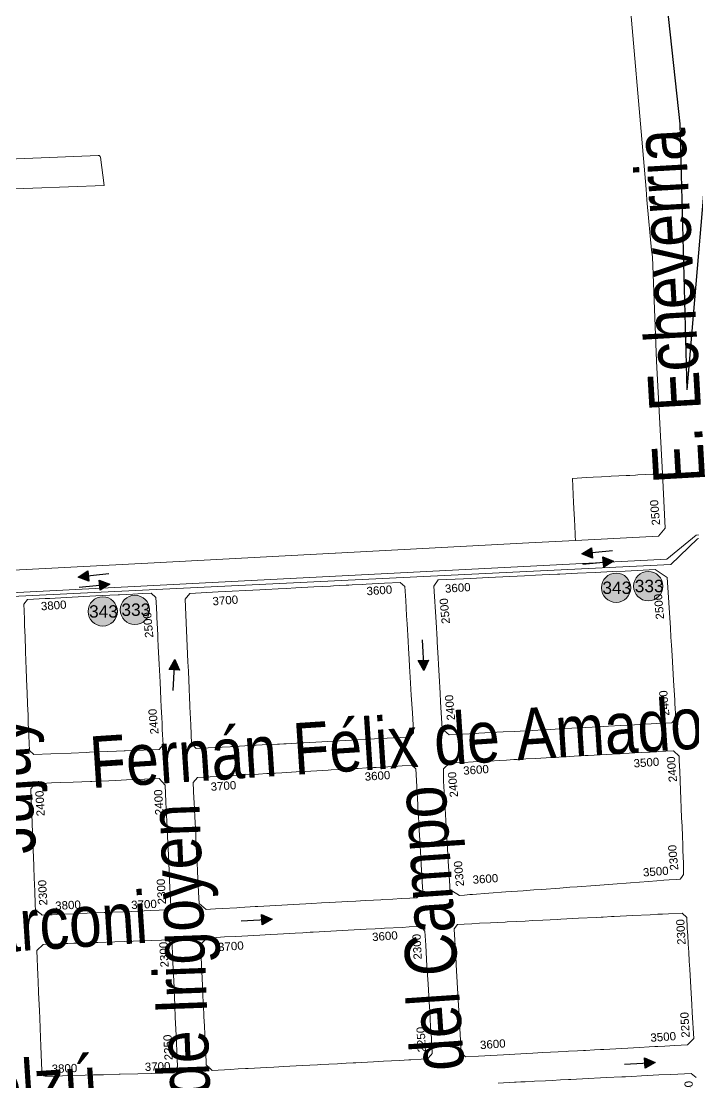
# Model space of a CAD drawing. Header units: millimetres. Extents: x 11558 to 23675, y 49449 to 61482.
# Drawn here: x 17135 to 17461, y 56063 to 56577 of the extents above; entities that cross this region are included whole.
import ezdxf

# ---------------------------------------------------------------- set-up
doc = ezdxf.new("R2010")
doc.units = ezdxf.units.MM
for name, color, linetype in [('0. autopistas', 254, 'Continuous'), ('0. plano base - nombres calles', 22, 'Continuous'), ('0. Plano Base - PLANO', 254, 'Continuous'), ('0. Plano base - sentido calles', 253, 'Continuous'), ('7. puesta en valor CC la lucila', 212, 'Continuous'), ('Linea 343 IDA', 55, 'Continuous'), ('Linea 343 REGRESO', 125, 'Continuous'), ('numeración', 7, 'Continuous')]:
    doc.layers.add(name, color=color, linetype=linetype)
doc.layers.add('Linea 707 - ex333 -', color=7, linetype='Continuous', true_color=0x616161)
doc.layers.get('7. puesta en valor CC la lucila').off()
doc.styles.get("Standard").update_dxf_attribs({"font": 'arial.ttf'})

# ---------------------------------------------------------------- blocks, each defined once
blk = doc.blocks.new('MANZANAS')
at = {"layer": '0. Plano Base - PLANO', "color": 0, "linetype": 'Continuous', "lineweight": 5}
for points in [[(5636592.29, 6179381.25), (5636648.57, 6179246.05), (5636586.03, 6179358.79), (5636553.76, 6179407.33), (5636493.02, 6179489.72), (5636298.76, 6179731.86), (5636298.77, 6179735.86), (5636299.77, 6179736.86), (5636387.81, 6179783.78), (5636389.82, 6179784.77), (5636391.81, 6179783.77), (5636596.28, 6179536.32), (5636660.31, 6179455), (5636691.53, 6179408.48), (5636758.73, 6179300.5), (5636689.73, 6179387.61)], [(5636526.9, 6179416.17), (5636586.08, 6179323), (5636588.81, 6179318.7), (5636589.82, 6179317.12), (5636601.95, 6179298.02), (5636603.94, 6179295.43), (5636628.96, 6179251.45), (5636656.62, 6179204.4), (5636655.68, 6179203.85), (5636646.27, 6179198.32), (5636645.41, 6179197.82), (5636642.93, 6179196.36), (5636641.45, 6179195.49), (5636638.42, 6179193.71), (5636635.23, 6179191.83), (5636634.62, 6179191.47), (5636631.15, 6179189.43), (5636627.6, 6179187.35), (5636624.83, 6179185.72), (5636618.95, 6179182.26), (5636624.89, 6179172.14), (5636627.77, 6179167.22), (5636629, 6179165.13), (5636632.59, 6179159), (5636633.08, 6179158.17), (5636634.21, 6179156.25), (5636614.61, 6179144.72), (5636614.57, 6179144.79), (5636533.82, 6179097.21), (5636533.73, 6179097.15), (5636457.9, 6179052.55), (5636396.28, 6179016.31)], [(5636722.12, 6178905.72), (5636728.9, 6178909.69), (5636729.63, 6178910.12), (5636731.59, 6178911.26), (5636733.37, 6178912.3), (5636736.55, 6178914.16), (5636737.38, 6178914.65), (5636741.97, 6178917.33), (5636744.75, 6178918.96), (5636748.24, 6178921), (5636751.5, 6178922.91), (5636752.5, 6178923.5), (5636759.87, 6178927.81), (5636764.92, 6178930.76), (5636767.35, 6178932.18), (5636773.96, 6178936.05), (5636774.76, 6178936.52), (5636775.44, 6178936.91), (5636778.15, 6178938.5), (5636782.08, 6178940.8), (5636789.46, 6178945.11), (5636794.49, 6178948.05), (5636797.29, 6178949.69), (5636802.98, 6178953.02), (5636805.97, 6178952.33)]]:
    blk.add_lwpolyline(points, dxfattribs=at)
blk.add_lwpolyline([(5636291.94, 6179169.34), (5636352.18, 6179203.57), (5636344.28, 6179214.85, 0.387828), (5636342.97, 6179215.15), (5636198.58, 6179132.51)], format="xyb", dxfattribs=at)
for points in [[(5636668.94, 6179176.68), (5636634.21, 6179156.25), (5636633.08, 6179158.17), (5636632.59, 6179159), (5636629, 6179165.13), (5636627.77, 6179167.22), (5636624.89, 6179172.14), (5636618.95, 6179182.26), (5636624.83, 6179185.72), (5636627.6, 6179187.35), (5636631.15, 6179189.43), (5636634.62, 6179191.47), (5636635.23, 6179191.83), (5636638.42, 6179193.71), (5636641.45, 6179195.49), (5636642.93, 6179196.36), (5636645.41, 6179197.82), (5636646.27, 6179198.32), (5636655.68, 6179203.85), (5636656.62, 6179204.4), (5636670.06, 6179181.54)], [(5636628.16, 6179047.35), (5636623.22, 6179044.43), (5636618.92, 6179045.48), (5636612.22, 6179056.74), (5636610.1, 6179060.32), (5636605.77, 6179067.6), (5636602.93, 6179072.38), (5636601.28, 6179075.15), (5636597.41, 6179081.66), (5636596.8, 6179082.69), (5636592.48, 6179089.95), (5636583.54, 6179104.99), (5636583.88, 6179108.58), (5636594.58, 6179114.8), (5636597.7, 6179116.62), (5636604.95, 6179120.83), (5636620.12, 6179129.66), (5636624.74, 6179132.35), (5636627.48, 6179133.94), (5636630.62, 6179135.76), (5636633.99, 6179137.72), (5636634.94, 6179138.27), (5636642.3, 6179142.56), (5636649.78, 6179146.9), (5636657.07, 6179151.14), (5636662.3, 6179154.19), (5636664.93, 6179155.71), (5636674.98, 6179161.56), (5636681.93, 6179160.85), (5636694.51, 6179139.86), (5636696.84, 6179135.96), (5636698.78, 6179132.72), (5636701.4, 6179128.36), (5636707.64, 6179117.94), (5636712.57, 6179109.71), (5636713.38, 6179108.35), (5636717.03, 6179102.28), (5636716.27, 6179099.35), (5636710.06, 6179095.69), (5636702.85, 6179091.44), (5636698.68, 6179088.98), (5636695.04, 6179086.83), (5636689.82, 6179083.74), (5636687.7, 6179082.49), (5636682.99, 6179079.71), (5636680.37, 6179078.17), (5636671.65, 6179073.02), (5636665.55, 6179069.42), (5636662.65, 6179067.7), (5636658.08, 6179065.01), (5636650.44, 6179060.5), (5636645.83, 6179057.78), (5636643.16, 6179056.2), (5636635.71, 6179051.8), (5636634.58, 6179051.14), (5636631.74, 6179049.46)], [(5636525, 6178986.45), (5636517.48, 6178982.02), (5636514.81, 6178982.96), (5636514.56, 6178983.05), (5636509.9, 6178991.11), (5636505.53, 6178998.67), (5636504.96, 6178999.64), (5636503.43, 6179002.28), (5636503.29, 6179002.53), (5636501.2, 6179006.14), (5636496.92, 6179013.54), (5636494.59, 6179017.56), (5636479.4, 6179043.83), (5636480.11, 6179047.32), (5636492.08, 6179054.36), (5636509.38, 6179064.52), (5636511.99, 6179066.05), (5636517.07, 6179069.04), (5636520.52, 6179071.07), (5636524.54, 6179073.43), (5636532, 6179077.81), (5636539.06, 6179081.96), (5636540.2, 6179082.63), (5636545.5, 6179085.74), (5636546.69, 6179086.44), (5636548.06, 6179087.25), (5636552.45, 6179089.83), (5636553.9, 6179090.68), (5636561.53, 6179095.16), (5636568.15, 6179099.05), (5636571.07, 6179098.43), (5636574.61, 6179092.5), (5636576.39, 6179089.51), (5636578.41, 6179086.13), (5636580.42, 6179082.77), (5636584.74, 6179075.54), (5636586.54, 6179072.51), (5636589.07, 6179068.27), (5636591.03, 6179064.99), (5636593.66, 6179060.59), (5636598.11, 6179053.12), (5636602.49, 6179045.78), (5636605.61, 6179040.56), (5636606.97, 6179038.28), (5636607.52, 6179037.37), (5636606.85, 6179034.77), (5636605.65, 6179034.06), (5636600.05, 6179030.75), (5636592.08, 6179026.05), (5636589.31, 6179024.42), (5636588.39, 6179023.87), (5636584.9, 6179021.82), (5636577.43, 6179017.4), (5636570.05, 6179013.05), (5636562.59, 6179008.65), (5636561.52, 6179008.01), (5636555.14, 6179004.25), (5636554.18, 6179003.68), (5636552.38, 6179002.62), (5636551.46, 6179002.08), (5636547.74, 6178999.88), (5636539.91, 6178995.26), (5636533.63, 6178991.55), (5636532.33, 6178990.78), (5636531.69, 6178990.41)], [(5636628.43, 6179028.68), (5636629.84, 6179032.56), (5636635.63, 6179035.82), (5636639.7, 6179038.23), (5636643.31, 6179040.37), (5636646.12, 6179042.04), (5636650.7, 6179044.75), (5636653.59, 6179046.47), (5636656.65, 6179048.28), (5636657.89, 6179049.02), (5636661.56, 6179051.19), (5636665.56, 6179053.56), (5636672.42, 6179057.62), (5636678.48, 6179061.22), (5636679.91, 6179062.07), (5636683.74, 6179064.34), (5636686.45, 6179065.94), (5636687.64, 6179066.65), (5636695.18, 6179071.12), (5636702.55, 6179075.49), (5636704.81, 6179076.83), (5636707.12, 6179078.19), (5636710.05, 6179079.93), (5636713.56, 6179082.01), (5636716.11, 6179083.52), (5636717.21, 6179084.18), (5636720.02, 6179085.84), (5636723.23, 6179087.74), (5636726.9, 6179086.65), (5636728.01, 6179084.72), (5636730.48, 6179080.41), (5636735.2, 6179072.19), (5636737.18, 6179068.74), (5636739.42, 6179064.84), (5636741.75, 6179060.77), (5636743.78, 6179057.24), (5636746.26, 6179052.91), (5636748.19, 6179049.54), (5636749.88, 6179046.51), (5636750.87, 6179044.73), (5636752.84, 6179041.21), (5636753.64, 6179039.77), (5636754.03, 6179039.07), (5636755.3, 6179036.8), (5636754.99, 6179035.06), (5636754.81, 6179034.04), (5636753.23, 6179033.07), (5636750.22, 6179031.21), (5636748.02, 6179029.86), (5636745.13, 6179028.07), (5636741.73, 6179025.97), (5636734.31, 6179021.39), (5636726.95, 6179016.85), (5636719.75, 6179012.41), (5636712.17, 6179007.73), (5636709.24, 6179005.92), (5636705.08, 6179003.35), (5636697.52, 6178998.69), (5636694.25, 6178996.67), (5636689.86, 6178993.96), (5636682.79, 6178989.6), (5636675.66, 6178985.2), (5636668.92, 6178981.04), (5636668.29, 6178980.65), (5636667.91, 6178980.42), (5636665.6, 6178978.99), (5636663.63, 6178977.77), (5636659.59, 6178978.06), (5636658.13, 6178978.17), (5636657.2, 6178979.72), (5636649.83, 6178992.1), (5636647.64, 6178995.77), (5636645.48, 6178999.39), (5636641.02, 6179006.88), (5636636.56, 6179014.37), (5636631.21, 6179023.34)], [(5636456.3, 6178947.33), (5636449.12, 6178943.21), (5636446.24, 6178943.99), (5636442.73, 6178950.17), (5636439.63, 6178955.61), (5636437.68, 6178959.03), (5636435.25, 6178963.31), (5636432.27, 6178968.55), (5636431.04, 6178970.71), (5636426.74, 6178978.28), (5636422.57, 6178985.61), (5636418.7, 6178992.41), (5636417.97, 6178993.68), (5636415.98, 6178997.19), (5636414.86, 6178999.15), (5636412.79, 6179002.8), (5636411.16, 6179005.67), (5636411.76, 6179008.48), (5636419.14, 6179012.8), (5636421.02, 6179013.91), (5636427.86, 6179017.92), (5636432.94, 6179020.91), (5636435.21, 6179022.24), (5636442.94, 6179026.78), (5636446.22, 6179028.71), (5636449.67, 6179030.73), (5636450.22, 6179031.05), (5636455.83, 6179034.35), (5636459.87, 6179036.72), (5636463.45, 6179038.82), (5636466.52, 6179037.97), (5636468.93, 6179033.82), (5636470.78, 6179030.65), (5636471.35, 6179029.68), (5636474.11, 6179024.94), (5636475.66, 6179022.27), (5636476.47, 6179020.88), (5636478.47, 6179017.45), (5636482.8, 6179010.02), (5636487.17, 6179002.53), (5636491.33, 6178995.38), (5636493.27, 6178992.05), (5636495.78, 6178987.75), (5636497.23, 6178985.25), (5636498.02, 6178983.9), (5636498.73, 6178982.69), (5636502.49, 6178976.22), (5636501.79, 6178973.41), (5636495.23, 6178969.65), (5636490.61, 6178967), (5636487.53, 6178965.23), (5636487.04, 6178964.95), (5636483.88, 6178963.14), (5636480.13, 6178960.99), (5636472.55, 6178956.65), (5636471.14, 6178955.84), (5636464.83, 6178952.22)], [(5636523.85, 6178966.65), (5636523.87, 6178966.76), (5636524.52, 6178969.85), (5636528.29, 6178972.09), (5636529.92, 6178973.06), (5636532.88, 6178974.81), (5636539.46, 6178978.72), (5636547.15, 6178983.28), (5636550.11, 6178985.04), (5636553.49, 6178987.04), (5636554.4, 6178987.58), (5636557.21, 6178989.25), (5636559.82, 6178990.8), (5636561.93, 6178992.05), (5636565.82, 6178994.36), (5636569.46, 6178996.52), (5636576.71, 6179000.83), (5636579.08, 6179002.23), (5636580.32, 6179002.97), (5636584.13, 6179005.23), (5636590.3, 6179008.9), (5636591.67, 6179009.71), (5636595.16, 6179011.78), (5636598.02, 6179013.48), (5636599.17, 6179014.16), (5636606.43, 6179018.47), (5636609.96, 6179020.56), (5636614.14, 6179023.05), (5636616.49, 6179022.45), (5636625.33, 6179007.56), (5636626.02, 6179006.41), (5636627.39, 6179004.11), (5636629.7, 6179000.22), (5636631.72, 6178996.81), (5636634.22, 6178992.61), (5636638.53, 6178985.36), (5636640.31, 6178982.35), (5636642.8, 6178978.17), (5636644.63, 6178975.09), (5636646.86, 6178971.35), (5636645.75, 6178967.25), (5636642.86, 6178965.54), (5636639.18, 6178963.36), (5636635.72, 6178961.31), (5636631.52, 6178958.82), (5636630.65, 6178958.31), (5636627.62, 6178956.52), (5636624.17, 6178954.47), (5636620.21, 6178952.13), (5636616.88, 6178950.16), (5636609.28, 6178945.66), (5636605.93, 6178943.68), (5636601.89, 6178941.28), (5636594.26, 6178936.77), (5636586.86, 6178932.39), (5636579.32, 6178927.92), (5636578.25, 6178927.29), (5636571.76, 6178923.44), (5636570.56, 6178922.73), (5636564.59, 6178919.2), (5636561.6, 6178917.43), (5636559.55, 6178916.21), (5636557.73, 6178915.14), (5636553.42, 6178916.15), (5636550.7, 6178920.8), (5636545.57, 6178929.57), (5636545.2, 6178930.2), (5636543.68, 6178932.79), (5636542.35, 6178935.07), (5636541.01, 6178937.35), (5636537.82, 6178942.8), (5636536.47, 6178945.11), (5636532.2, 6178952.4), (5636528.62, 6178958.52), (5636527.74, 6178960.01)], [(5636707.66, 6178912.89), (5636702.26, 6178909.7), (5636699.33, 6178910.62), (5636693.33, 6178920.75), (5636690.8, 6178925.01), (5636689.01, 6178928.03), (5636686.34, 6178932.54), (5636677.66, 6178947.18), (5636675.38, 6178951.03), (5636674.27, 6178952.9), (5636670.18, 6178959.79), (5636668.92, 6178961.92), (5636668.78, 6178962.16), (5636669.22, 6178964.84), (5636671.97, 6178966.45), (5636675.17, 6178968.33), (5636678.46, 6178970.25), (5636682.97, 6178972.89), (5636689.09, 6178976.48), (5636689.97, 6178976.99), (5636697.46, 6178981.38), (5636700.76, 6178983.31), (5636704.99, 6178985.78), (5636708, 6178987.55), (5636711.09, 6178989.36), (5636712.45, 6178990.16), (5636719.81, 6178994.46), (5636727.25, 6178998.82), (5636729.34, 6179000.04), (5636730.12, 6179000.5), (5636733.62, 6179002.55), (5636734.78, 6179003.23), (5636742.45, 6179007.72), (5636749.83, 6179012.04), (5636753.08, 6179013.95), (5636755.09, 6179015.12), (5636757.54, 6179016.55), (5636763.2, 6179019.87), (5636766.19, 6179019.04), (5636768.78, 6179014.68), (5636769.91, 6179012.78), (5636770.49, 6179011.81), (5636772.82, 6179007.9), (5636774.78, 6179004.6), (5636777.03, 6179000.82), (5636779.06, 6178997.42), (5636783.62, 6178989.76), (5636787.82, 6178982.7), (5636789.82, 6178979.35), (5636796.26, 6178968.52), (5636794.99, 6178964.49), (5636789.73, 6178961.38), (5636785.48, 6178958.86), (5636782.57, 6178957.15), (5636781.38, 6178956.44), (5636779.01, 6178955.04), (5636774.87, 6178952.6), (5636767.5, 6178948.24), (5636759.96, 6178943.79), (5636758.59, 6178942.98), (5636756.15, 6178941.54), (5636752.42, 6178939.33), (5636751.56, 6178938.83), (5636749.03, 6178937.33), (5636745.22, 6178935.08), (5636744.27, 6178934.52), (5636740.88, 6178932.51), (5636737.67, 6178930.62), (5636734.51, 6178928.76), (5636730.37, 6178926.31), (5636722.86, 6178921.87), (5636720.72, 6178920.61), (5636715.44, 6178917.49), (5636715.38, 6178917.46)], [(5636489.87, 6178876.84), (5636488.48, 6178876.06), (5636487.9, 6178876.17), (5636484.44, 6178876.83), (5636483.31, 6178878.81), (5636479.74, 6178885.09), (5636478.61, 6178887.08), (5636474.49, 6178894.33), (5636473.91, 6178895.34), (5636471.87, 6178898.94), (5636470.1, 6178902.05), (5636466.35, 6178908.65), (5636465.88, 6178909.47), (5636461.51, 6178917.15), (5636457.93, 6178923.44), (5636455.48, 6178927.74), (5636456.3, 6178931.08), (5636459.08, 6178932.68), (5636463.07, 6178934.96), (5636466.97, 6178937.19), (5636472.12, 6178940.13), (5636479.45, 6178944.33), (5636480.04, 6178944.66), (5636482.67, 6178946.17), (5636487.21, 6178948.76), (5636490.17, 6178950.46), (5636494.57, 6178952.97), (5636502.19, 6178957.34), (5636502.31, 6178957.4), (5636508.29, 6178960.82), (5636512.29, 6178959.41), (5636516.4, 6178952.34), (5636518.19, 6178949.29), (5636522.56, 6178941.78), (5636524.23, 6178938.92), (5636527.07, 6178934.05), (5636527.83, 6178932.73), (5636529.4, 6178930.05), (5636531.23, 6178926.9), (5636535.68, 6178919.26), (5636537.26, 6178916.54), (5636538.86, 6178913.8), (5636541.91, 6178908.56), (5636541.41, 6178906.41), (5636534.12, 6178902.21), (5636526.07, 6178897.58), (5636522.73, 6178895.66), (5636517.71, 6178892.77), (5636517.02, 6178892.37), (5636514.58, 6178890.97), (5636511.23, 6178889.04), (5636507.52, 6178886.91), (5636503.71, 6178884.72), (5636498, 6178881.43), (5636494.67, 6178879.51), (5636492.77, 6178878.46)], [(5636563.12, 6178898.85), (5636563.52, 6178900.14), (5636564.13, 6178902.1), (5636564.41, 6178903.03), (5636568.52, 6178905.45), (5636571.74, 6178907.35), (5636576.34, 6178910.07), (5636579.01, 6178911.65), (5636586.55, 6178916.09), (5636590.99, 6178918.71), (5636593.97, 6178920.47), (5636601.3, 6178924.8), (5636604.58, 6178926.73), (5636607.65, 6178928.54), (5636608.81, 6178929.23), (5636616.18, 6178933.57), (5636623.54, 6178937.92), (5636631.06, 6178942.35), (5636634.81, 6178944.56), (5636637.51, 6178946.15), (5636638.74, 6178946.88), (5636646.01, 6178951.17), (5636648.95, 6178952.91), (5636653.8, 6178955.77), (5636656.65, 6178954.64), (5636660.16, 6178948.8), (5636665.39, 6178940.06), (5636669.8, 6178932.71), (5636674.41, 6178925.02), (5636676.62, 6178921.33), (5636678.63, 6178917.98), (5636680.45, 6178914.94), (5636681.73, 6178912.82), (5636683.25, 6178910.28), (5636684.24, 6178908.62), (5636685.21, 6178907), (5636687.22, 6178903.65), (5636687.01, 6178902.82), (5636686.4, 6178900.31), (5636683.65, 6178898.69), (5636679.32, 6178896.14), (5636678.58, 6178895.71), (5636674.65, 6178893.39), (5636671.35, 6178891.45), (5636667.96, 6178889.46), (5636663.77, 6178887), (5636656.38, 6178882.65), (5636655.24, 6178881.98), (5636652.33, 6178880.26), (5636648.77, 6178878.17), (5636641.45, 6178873.86), (5636640.32, 6178873.2), (5636633.98, 6178869.47), (5636626.22, 6178864.9), (5636622.09, 6178862.47), (5636619.15, 6178860.74), (5636611.38, 6178856.17), (5636610.2, 6178855.47), (5636607.2, 6178853.71), (5636603.93, 6178851.78), (5636596.36, 6178847.33), (5636592.53, 6178848.35), (5636591.64, 6178849.87), (5636587.55, 6178856.9), (5636584.39, 6178862.33), (5636583.74, 6178863.44), (5636583.09, 6178864.55), (5636580.73, 6178868.61), (5636580.05, 6178869.79), (5636575.67, 6178877.31), (5636571.2, 6178884.99), (5636568.85, 6178889.02), (5636567.78, 6178890.85), (5636566.57, 6178892.93), (5636564.73, 6178896.09), (5636563.66, 6178897.92)], [(5636525.87, 6178807.46), (5636525.12, 6178807.34), (5636524.38, 6178807.54), (5636523.79, 6178808.01), (5636523.59, 6178808.33), (5636523.2, 6178809.01), (5636519.22, 6178815.95), (5636517.22, 6178819.45), (5636515.11, 6178823.13), (5636512.89, 6178827), (5636510.45, 6178831.25), (5636508.71, 6178834.29), (5636504.26, 6178842.06), (5636501.53, 6178846.82), (5636500.1, 6178849.32), (5636494.14, 6178859.71), (5636495.43, 6178863.68), (5636501.87, 6178867.33), (5636505.11, 6178869.16), (5636505.93, 6178869.62), (5636508.37, 6178871), (5636511, 6178872.49), (5636516.06, 6178875.36), (5636518.49, 6178876.74), (5636525.68, 6178880.8), (5636529.94, 6178883.22), (5636533.42, 6178885.19), (5636536.18, 6178886.75), (5636536.25, 6178886.79), (5636536.62, 6178886.99), (5636541.22, 6178889.6), (5636545.35, 6178891.94), (5636547.96, 6178893.41), (5636550.91, 6178892.56), (5636551.6, 6178891.35), (5636552.94, 6178889.03), (5636557.16, 6178881.7), (5636557.67, 6178880.82), (5636558.39, 6178879.56), (5636559.77, 6178877.16), (5636561.47, 6178874.22), (5636561.76, 6178873.72), (5636562.11, 6178873.1), (5636563.71, 6178870.33), (5636565.74, 6178866.79), (5636568.61, 6178861.81), (5636570.03, 6178859.34), (5636574.48, 6178851.62), (5636577.16, 6178846.96), (5636578.52, 6178844.6), (5636580.6, 6178840.99), (5636580.4, 6178837.71), (5636578.58, 6178836.7), (5636575.71, 6178835.11), (5636573.19, 6178833.71), (5636571.05, 6178832.52), (5636565.12, 6178829.24), (5636557.58, 6178825.05), (5636557.17, 6178824.82), (5636550.53, 6178821.14), (5636549.87, 6178820.77), (5636546.29, 6178818.79), (5636542.75, 6178816.82), (5636535.78, 6178812.95), (5636533.21, 6178811.53), (5636530.14, 6178809.82), (5636527.07, 6178808.13)]]:
    blk.add_lwpolyline(points, close=True, dxfattribs=at)
blk = doc.blocks.new('343 vuelta')
at = {"layer": 'Linea 343 REGRESO', "lineweight": 211, "true_color": 0xededed}
h = blk.add_hatch(color=7, dxfattribs=at)
h.dxf.hatch_style = 1
edge = h.paths.add_edge_path()
edge.add_arc((0, 0), 7.11, 0, 360)
at = {"layer": 'Linea 343 REGRESO', "lineweight": 9}
blk.add_circle((0, 0), 7.11, dxfattribs=at)
at = {"layer": 'Linea 343 REGRESO', "lineweight": 211, "insert": (-6.65, 3), "char_height": 6, "attachment_point": 1}
blk.add_mtext_dynamic_manual_height_columns('343', width=15.8095, gutter_width=12.5, heights=[0], dxfattribs=at)
blk = doc.blocks.new('333')
at = {"layer": 'Linea 707 - ex333 -', "lineweight": 211, "true_color": 0xededed}
h = blk.add_hatch(color=7, dxfattribs=at)
h.dxf.hatch_style = 1
edge = h.paths.add_edge_path()
edge.add_arc((0, 0), 7.11, 0, 360)
at = {"layer": 'Linea 707 - ex333 -', "lineweight": 9}
blk.add_circle((0, 0), 7.11, dxfattribs=at)
at = {"layer": 'Linea 707 - ex333 -', "lineweight": 211, "insert": (-6.52, 3.09), "char_height": 6, "attachment_point": 1}
blk.add_mtext_dynamic_manual_height_columns('333', width=8.9102, gutter_width=12.5, heights=[0], dxfattribs=at)

msp = doc.modelspace()

# ---------------------------------------------------------------- hatches: boundary and pattern name
at = {"layer": '0. Plano base - sentido calles', "linetype": 'Continuous', "lineweight": 25, "ltscale": 2, "true_color": 0x1a1a1a}
h = msp.add_hatch(color=250, dxfattribs=at)
h.dxf.hatch_style = 1
h.paths.add_polyline_path([(17407.12, 56319.37), (17412.35, 56317.39), (17412.09, 56319.88)])
h.paths.add_polyline_path([(17407.12, 56319.37), (17412.09, 56319.88), (17411.84, 56322.37)])
h = msp.add_hatch(color=250, dxfattribs=at)
h.dxf.hatch_style = 1
h.paths.add_polyline_path([(17422.55, 56315.93), (17417.32, 56317.91), (17417.58, 56315.42)])
h.paths.add_polyline_path([(17422.55, 56315.93), (17417.58, 56315.42), (17417.84, 56312.93)])
h = msp.add_hatch(color=250, dxfattribs=at)
h.dxf.hatch_style = 1
h.paths.add_polyline_path([(17163.04, 56308.18), (17168.28, 56306.21), (17168.02, 56308.69)])
h.paths.add_polyline_path([(17163.04, 56308.18), (17168.02, 56308.69), (17167.76, 56311.18)])
h = msp.add_hatch(color=250, dxfattribs=at)
h.dxf.hatch_style = 1
h.paths.add_polyline_path([(17178.48, 56304.75), (17173.25, 56306.72), (17173.51, 56304.23)])
h.paths.add_polyline_path([(17178.48, 56304.75), (17173.51, 56304.23), (17173.76, 56301.75)])
h = msp.add_hatch(color=250, dxfattribs=at)
h.dxf.hatch_style = 1
h.paths.add_polyline_path([(17209.94, 56268.24), (17207.18, 56263.38), (17209.68, 56263.25)])
h.paths.add_polyline_path([(17209.94, 56268.24), (17209.68, 56263.25), (17212.17, 56263.12)])
h = msp.add_hatch(color=250, dxfattribs=at)
h.dxf.hatch_style = 1
h.paths.add_polyline_path([(17330.65, 56262.82), (17332.86, 56267.96), (17330.36, 56267.81)])
h.paths.add_polyline_path([(17330.65, 56262.82), (17330.36, 56267.81), (17327.87, 56267.67)])
h = msp.add_hatch(color=250, dxfattribs=at)
h.dxf.hatch_style = 1
h.paths.add_polyline_path([(17257.09, 56142.49), (17251.94, 56144.69), (17252.1, 56142.19)])
h.paths.add_polyline_path([(17257.09, 56142.49), (17252.1, 56142.19), (17252.25, 56139.69)])
h = msp.add_hatch(color=250, dxfattribs=at)
h.dxf.hatch_style = 1
h.paths.add_polyline_path([(17442.72, 56073.06), (17437.58, 56075.26), (17437.73, 56072.76)])
h.paths.add_polyline_path([(17442.72, 56073.06), (17437.73, 56072.76), (17437.88, 56070.27)])

# ---------------------------------------------------------------- linework, layer by layer
at = {"layer": '0. autopistas'}
for p, q in [((17454.72, 56527.8), (17448.46, 56585.76)), ((17458.24, 56398.93), (17470.63, 56544.85)), ((17458.24, 56398.93), (17454.72, 56527.8))]:
    msp.add_line(p, q, dxfattribs=at)
at = {"layer": '0. Plano base - sentido calles', "color": 250, "linetype": 'Continuous', "lineweight": 25, "ltscale": 2, "true_color": 0x1a1a1a}
for points in [[(17422.04, 56320.91), (17407.12, 56319.37), (17411.84, 56322.37), (17412.35, 56317.39), (17407.12, 56319.37)], [(17407.63, 56314.39), (17422.55, 56315.93), (17417.84, 56312.93), (17417.32, 56317.91), (17422.55, 56315.93)], [(17177.97, 56309.72), (17163.04, 56308.18), (17167.76, 56311.18), (17168.28, 56306.21), (17163.04, 56308.18)], [(17163.56, 56303.21), (17178.48, 56304.75), (17173.76, 56301.75), (17173.25, 56306.72), (17178.48, 56304.75)], [(17329.78, 56277.79), (17330.65, 56262.82), (17327.87, 56267.67), (17332.86, 56267.96), (17330.65, 56262.82)], [(17209.16, 56253.26), (17209.94, 56268.24), (17212.17, 56263.12), (17207.18, 56263.38), (17209.94, 56268.24)], [(17242.11, 56141.59), (17257.09, 56142.49), (17252.25, 56139.69), (17251.94, 56144.69), (17257.09, 56142.49)], [(17427.75, 56072.16), (17442.72, 56073.06), (17437.88, 56070.27), (17437.58, 56075.26), (17442.72, 56073.06)]]:
    msp.add_lwpolyline(points, dxfattribs=at)
at = {"layer": 'Linea 343 REGRESO', "lineweight": 15}
msp.add_lwpolyline([(16287.92, 56103.84), (16771.98, 56121.61), (16761.96, 56281.7), (17448.36, 56316.8), (17462.61, 56328.48), (17578.09, 56335.73), (17581.41, 56335.88), (17592.8, 56328.69), (18286.75, 56370.14), (18659.96, 56393.73), (19435.92, 56411.65)], dxfattribs=at)
at = {"layer": 'Linea 707 - ex333 -', "lineweight": 15}
msp.add_lwpolyline([(16284.29, 56100.61), (16770.05, 56119.2), (16760.03, 56280.13), (16997.87, 56292.34), (17450.19, 56314.17), (17463.24, 56326.71), (17579.43, 56333.65), (17590.18, 56323.96), (18660.8, 56389.35), (19818.33, 56415.39), (19818.57, 56423.01), (19823.49, 56515.98), (19823.68, 56531.64), (19826.62, 56627.64), (19827.39, 56634.83), (20644.2, 56655.52), (20646.56, 56583.71), (20756.8, 56585.61), (20728.72, 56449.14), (20749.52, 56449.55)], dxfattribs=at)

# ---------------------------------------------------------------- block references
at = {"layer": '0. Plano Base - PLANO', "color": 28, "lineweight": 5, "true_color": 0x0d0d0d, "rotation": 332.5463477508169}
msp.add_blockref('MANZANAS', (-7833237.48, -2828296.13), dxfattribs=at)
at = {"layer": '7. puesta en valor CC la lucila', "color": 250, "lineweight": 30, "rotation": 332.5463477508169}
msp.add_blockref('MANZANAS', (-7833237.48, -2828296.13), dxfattribs=at)
at = {"layer": 'Linea 343 IDA', "lineweight": 15}
for p in [(17423.76, 56302.98), (17175, 56291.51)]:
    msp.add_blockref('343 vuelta', p, dxfattribs=at)
at = {"layer": 'Linea 707 - ex333 -', "lineweight": 15}
for p in [(17439.31, 56303.75), (17190.56, 56292.27)]:
    msp.add_blockref('333', p, dxfattribs=at)

# ---------------------------------------------------------------- texts
at = {"layer": '0. plano base - nombres calles', "color": 250, "lineweight": 15, "true_color": 0x1a1a1a, "char_height": 25, "attachment_point": 1}
for s, insert, rotation in [('{\\fArial Narrow|b0|i0|c0|p34;E. Echeverria}', (17441.97, 56352.92), 93.27), ('{\\fArial Narrow|b0|i0|c0|p34;Fernán Félix de Amador}', (17167.88, 56230.84), 3.7358), ('{\\fArial Narrow|b0|i0|c0|p34;Jujuy}', (17117.79, 56172.82), 93.8167), ('{\\fArial Narrow|b0|i0|c0|p34;Estanislao del Campo}', (17334.59, 55928.19), 93.8167), ('{\\fArial Narrow|b0|i0|c0|p34;Bernardo de Irigoyen}', (17206.82, 55930.52), 92.1477), ('{\\fArial Narrow|b0|i0|c0|p34;Guillermo Marconi}', (16963.93, 56140.88), 3.7358), ('{\\fArial Narrow|b0|i0|c0|p34;Manuel Belzú}', (16998.27, 56065.18), 3.7358)]:
    msp.add_mtext_dynamic_manual_height_columns(s, width=329.255, gutter_width=12.5, heights=[0], dxfattribs=dict(at, insert=insert, rotation=rotation))
at = {"layer": 'numeración', "color": 251, "true_color": 0x606162, "char_height": 4, "attachment_point": 1}
for s, insert, rotation in [('2500', (17441.15, 56333.03), 95.1605), ('3600', (17302.67, 56303.31), 4.0274), ('3600', (17340.67, 56304.51), 4.0274), ('3700', (17228.03, 56298.42), 4.0274), ('2500', (17443.08, 56287.46), 95.1605), ('3800', (17144.86, 56296.01), 4.0274), ('2500', (17339.25, 56285.32), 95.1605), ('2500', (17195.55, 56278.55), 95.1605), ('2400', (17445.63, 56240.69), 95.1605), ('2400', (17341.8, 56238.55), 95.1605), ('2400', (17198.1, 56231.79), 95.1605), ('3600', (17349.51, 56216.35), 4.0274), ('3500', (17432.08, 56219.88), 4.0274), ('2400', (17449.31, 56208.66), 95.1605), ('3600', (17301.77, 56213.45), 4.0274), ('2400', (17343.25, 56201.26), 95.1605), ('3700', (17227.13, 56208.56), 4.0274), ('2400', (17142.92, 56192.17), 93.0143), ('2400', (17200.43, 56192.72), 93.0143), ('2300', (17449.96, 56165.88), 95.1605), ('2300', (17346.14, 56158.1), 95.1605), ('3500', (17436.62, 56167.06), 4.0274), ('2300', (17144.19, 56148.93), 93.0143), ('2300', (17201.7, 56149.48), 93.0143), ('3600', (17354.05, 56163.52), 4.0274), ('3800', (17151.84, 56150.91), 2.824), ('3700', (17188.66, 56151.29), 2.824), ('2300', (17453.45, 56129.9), 93.0143), ('3600', (17305.37, 56135.77), 4.0274), ('2300', (17325.63, 56122.75), 93.0143), ('2300', (17202.96, 56118.95), 93.0143), ('3700', (17230.73, 56130.87), 4.0274), ('2250', (17455.44, 56084.91), 93.0143), ('2250', (17327.62, 56077.76), 93.0143), ('3500', (17440.22, 56086.96), 4.0274), ('2250', (17204.95, 56073.96), 93.0143), ('3600', (17357.65, 56083.43), 4.0274), ('3800', (17150.15, 56071.93), 1.9512), ('3700', (17195.29, 56072.85), 1.9512), ('2250', (17457.45, 56051.52), 93.0143)]:
    msp.add_mtext_dynamic_manual_height_columns(s, width=16.0314, gutter_width=12.5, heights=[0], dxfattribs=dict(at, insert=insert, rotation=rotation))

doc.saveas('drawing.dxf')
